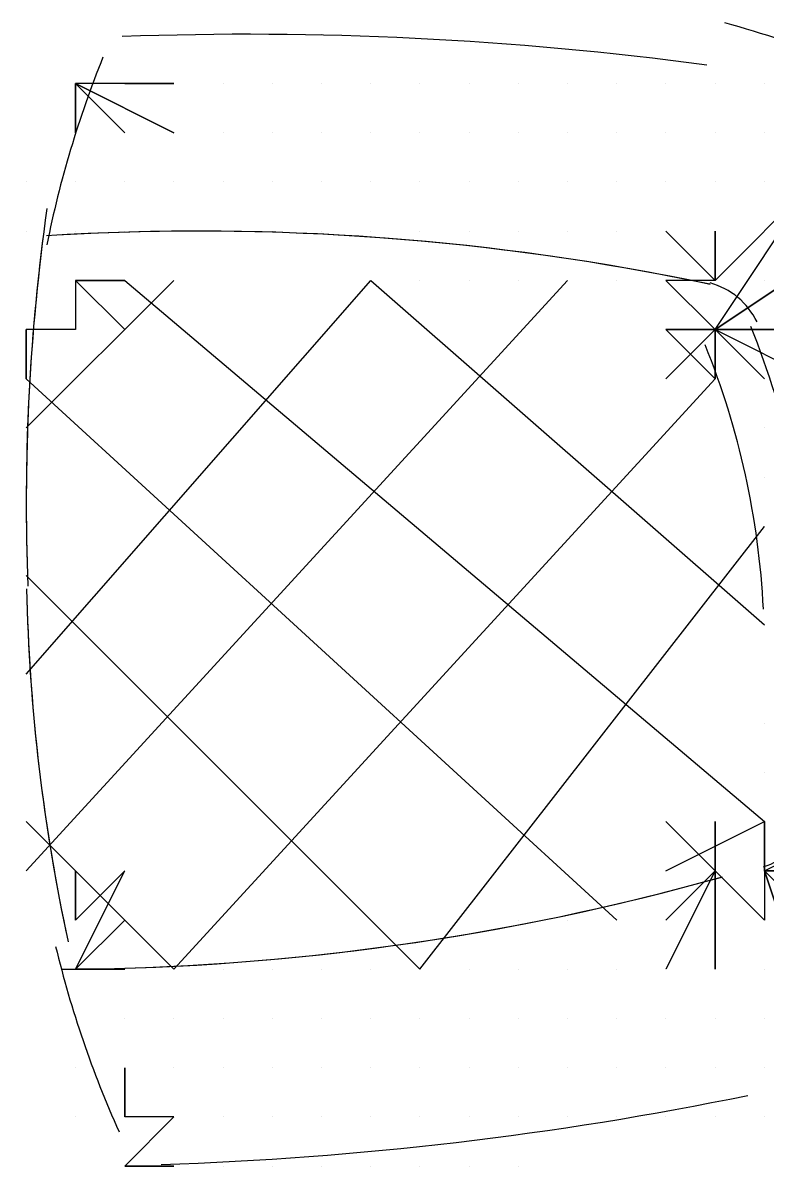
# Model space of a CAD drawing. Header units: millimetres. Extents: x 14 to 406, y 10 to 287.
# Drawn here: x 331.326 to 331.966, y 136.835 to 137.819 of the extents above; entities that cross this region are included whole.
import ezdxf

# ---------------------------------------------------------------- set-up
doc = ezdxf.new("R2010")
doc.units = ezdxf.units.MM
doc.header["$MEASUREMENT"] = 0
doc.layers.get('0').update_dxf_attribs({"linetype": 'CONTINUOUS'})

msp = doc.modelspace()

# ---------------------------------------------------------------- linework, layer by layer
at = {"color": 0, "linetype": 'Continuous', "lineweight": 25, "true_color": 0x000007}
for p, q in [((331.58288, 137.80911), (331.58288, 137.80911)), ((331.37121, 137.76677), (331.37121, 137.76677)), ((331.37121, 137.76677), (331.37121, 137.76677)), ((331.41355, 137.76677), (331.41355, 137.76677)), ((331.41355, 137.76677), (331.41355, 137.76677)), ((331.41355, 137.76677), (331.41355, 137.76677)), ((331.41355, 137.76677), (331.41355, 137.76677)), ((331.41355, 137.76677), (331.41355, 137.76677)), ((331.45588, 137.76677), (331.45588, 137.76677)), ((331.45588, 137.76677), (331.45588, 137.76677)), ((331.45588, 137.76677), (331.45588, 137.76677)), ((331.45588, 137.76677), (331.45588, 137.76677)), ((331.45588, 137.76677), (331.45588, 137.76677)), ((331.49821, 137.76677), (331.49821, 137.76677)), ((331.49821, 137.76677), (331.49821, 137.76677)), ((331.49821, 137.76677), (331.49821, 137.76677)), ((331.49821, 137.76677), (331.49821, 137.76677)), ((331.54055, 137.76677), (331.54055, 137.76677)), ((331.54055, 137.76677), (331.54055, 137.76677)), ((331.54055, 137.76677), (331.54055, 137.76677)), ((331.54055, 137.76677), (331.54055, 137.76677)), ((331.58288, 137.76677), (331.58288, 137.76677)), ((331.58288, 137.76677), (331.58288, 137.76677)), ((331.58288, 137.76677), (331.58288, 137.76677)), ((331.58288, 137.76677), (331.58288, 137.76677)), ((331.62521, 137.76677), (331.62521, 137.76677)), ((331.62521, 137.76677), (331.62521, 137.76677)), ((331.62521, 137.76677), (331.62521, 137.76677)), ((331.62521, 137.76677), (331.62521, 137.76677)), ((331.66755, 137.76677), (331.66755, 137.76677)), ((331.66755, 137.76677), (331.66755, 137.76677)), ((331.66755, 137.76677), (331.66755, 137.76677)), ((331.66755, 137.76677), (331.66755, 137.76677)), ((331.70988, 137.76677), (331.70988, 137.76677)), ((331.70988, 137.76677), (331.70988, 137.76677)), ((331.70988, 137.76677), (331.70988, 137.76677)), ((331.70988, 137.76677), (331.70988, 137.76677)), ((331.75221, 137.76677), (331.75221, 137.76677)), ((331.75221, 137.76677), (331.75221, 137.76677)), ((331.75221, 137.76677), (331.75221, 137.76677)), ((331.75221, 137.76677), (331.75221, 137.76677)), ((331.79455, 137.76677), (331.79455, 137.76677)), ((331.79455, 137.76677), (331.79455, 137.76677)), ((331.79455, 137.76677), (331.79455, 137.76677)), ((331.79455, 137.76677), (331.79455, 137.76677)), ((331.83688, 137.76677), (331.83688, 137.76677)), ((331.83688, 137.76677), (331.83688, 137.76677)), ((331.83688, 137.76677), (331.83688, 137.76677)), ((331.83688, 137.76677), (331.83688, 137.76677)), ((331.87921, 137.76677), (331.87921, 137.76677)), ((331.87921, 137.76677), (331.87921, 137.76677)), ((331.87921, 137.76677), (331.87921, 137.76677)), ((331.87921, 137.76677), (331.87921, 137.76677)), ((331.92155, 137.76677), (331.92155, 137.76677)), ((331.92155, 137.76677), (331.92155, 137.76677)), ((331.92155, 137.76677), (331.92155, 137.76677)), ((331.92155, 137.76677), (331.92155, 137.76677)), ((331.96388, 137.76677), (331.96388, 137.76677)), ((331.37121, 137.72444), (331.37121, 137.72444)), ((331.37121, 137.72444), (331.37121, 137.72444)), ((331.37121, 137.72444), (331.37121, 137.72444)), ((331.37121, 137.72444), (331.37121, 137.72444)), ((331.41355, 137.72444), (331.41355, 137.72444)), ((331.41355, 137.72444), (331.41355, 137.72444)), ((331.41355, 137.72444), (331.41355, 137.72444)), ((331.41355, 137.72444), (331.41355, 137.72444)), ((331.45588, 137.72444), (331.45588, 137.72444)), ((331.45588, 137.72444), (331.45588, 137.72444)), ((331.45588, 137.72444), (331.45588, 137.72444)), ((331.49821, 137.72444), (331.49821, 137.72444)), ((331.49821, 137.72444), (331.49821, 137.72444)), ((331.49821, 137.72444), (331.49821, 137.72444)), ((331.49821, 137.72444), (331.49821, 137.72444)), ((331.54055, 137.72444), (331.54055, 137.72444)), ((331.54055, 137.72444), (331.54055, 137.72444)), ((331.54055, 137.72444), (331.54055, 137.72444)), ((331.54055, 137.72444), (331.54055, 137.72444)), ((331.58288, 137.72444), (331.58288, 137.72444)), ((331.58288, 137.72444), (331.58288, 137.72444)), ((331.58288, 137.72444), (331.58288, 137.72444)), ((331.58288, 137.72444), (331.58288, 137.72444)), ((331.62521, 137.72444), (331.62521, 137.72444)), ((331.62521, 137.72444), (331.62521, 137.72444)), ((331.62521, 137.72444), (331.62521, 137.72444)), ((331.62521, 137.72444), (331.62521, 137.72444)), ((331.66755, 137.72444), (331.66755, 137.72444)), ((331.66755, 137.72444), (331.66755, 137.72444)), ((331.66755, 137.72444), (331.66755, 137.72444)), ((331.66755, 137.72444), (331.66755, 137.72444)), ((331.70988, 137.72444), (331.70988, 137.72444)), ((331.70988, 137.72444), (331.70988, 137.72444)), ((331.70988, 137.72444), (331.70988, 137.72444)), ((331.70988, 137.72444), (331.70988, 137.72444)), ((331.75221, 137.72444), (331.75221, 137.72444)), ((331.75221, 137.72444), (331.75221, 137.72444)), ((331.75221, 137.72444), (331.75221, 137.72444)), ((331.75221, 137.72444), (331.75221, 137.72444)), ((331.79455, 137.72444), (331.79455, 137.72444)), ((331.79455, 137.72444), (331.79455, 137.72444)), ((331.79455, 137.72444), (331.79455, 137.72444)), ((331.83688, 137.72444), (331.83688, 137.72444)), ((331.83688, 137.72444), (331.83688, 137.72444)), ((331.83688, 137.72444), (331.83688, 137.72444)), ((331.83688, 137.72444), (331.83688, 137.72444)), ((331.87921, 137.72444), (331.87921, 137.72444)), ((331.87921, 137.72444), (331.87921, 137.72444)), ((331.87921, 137.72444), (331.87921, 137.72444)), ((331.87921, 137.72444), (331.87921, 137.72444)), ((331.92155, 137.72444), (331.92155, 137.72444)), ((331.92155, 137.72444), (331.92155, 137.72444)), ((331.92155, 137.72444), (331.92155, 137.72444)), ((331.92155, 137.72444), (331.92155, 137.72444)), ((331.96388, 137.72444), (331.96388, 137.72444)), ((331.96388, 137.72444), (331.96388, 137.72444)), ((331.96388, 137.72444), (331.96388, 137.72444)), ((331.32888, 137.68211), (331.32888, 137.68211)), ((331.37121, 137.68211), (331.37121, 137.68211)), ((331.37121, 137.68211), (331.37121, 137.68211)), ((331.37121, 137.68211), (331.37121, 137.68211)), ((331.37121, 137.68211), (331.37121, 137.68211)), ((331.41355, 137.68211), (331.41355, 137.68211)), ((331.41355, 137.68211), (331.41355, 137.68211)), ((331.41355, 137.68211), (331.41355, 137.68211)), ((331.41355, 137.68211), (331.41355, 137.68211)), ((331.45588, 137.68211), (331.45588, 137.68211)), ((331.45588, 137.68211), (331.45588, 137.68211)), ((331.45588, 137.68211), (331.45588, 137.68211)), ((331.49821, 137.68211), (331.49821, 137.68211)), ((331.49821, 137.68211), (331.49821, 137.68211)), ((331.49821, 137.68211), (331.49821, 137.68211)), ((331.49821, 137.68211), (331.49821, 137.68211)), ((331.54055, 137.68211), (331.54055, 137.68211)), ((331.54055, 137.68211), (331.54055, 137.68211)), ((331.54055, 137.68211), (331.54055, 137.68211)), ((331.54055, 137.68211), (331.54055, 137.68211)), ((331.58288, 137.68211), (331.58288, 137.68211)), ((331.58288, 137.68211), (331.58288, 137.68211)), ((331.58288, 137.68211), (331.58288, 137.68211)), ((331.58288, 137.68211), (331.58288, 137.68211)), ((331.62521, 137.68211), (331.62521, 137.68211)), ((331.62521, 137.68211), (331.62521, 137.68211)), ((331.62521, 137.68211), (331.62521, 137.68211)), ((331.62521, 137.68211), (331.62521, 137.68211)), ((331.66755, 137.68211), (331.66755, 137.68211)), ((331.66755, 137.68211), (331.66755, 137.68211)), ((331.66755, 137.68211), (331.66755, 137.68211)), ((331.66755, 137.68211), (331.66755, 137.68211)), ((331.70988, 137.68211), (331.70988, 137.68211)), ((331.70988, 137.68211), (331.70988, 137.68211)), ((331.70988, 137.68211), (331.70988, 137.68211)), ((331.70988, 137.68211), (331.70988, 137.68211)), ((331.75221, 137.68211), (331.75221, 137.68211)), ((331.75221, 137.68211), (331.75221, 137.68211)), ((331.75221, 137.68211), (331.75221, 137.68211)), ((331.75221, 137.68211), (331.75221, 137.68211)), ((331.79455, 137.68211), (331.79455, 137.68211)), ((331.79455, 137.68211), (331.79455, 137.68211)), ((331.79455, 137.68211), (331.79455, 137.68211)), ((331.79455, 137.68211), (331.79455, 137.68211)), ((331.83688, 137.68211), (331.83688, 137.68211)), ((331.83688, 137.68211), (331.83688, 137.68211)), ((331.83688, 137.68211), (331.83688, 137.68211)), ((331.83688, 137.68211), (331.83688, 137.68211)), ((331.87921, 137.68211), (331.87921, 137.68211)), ((331.87921, 137.68211), (331.87921, 137.68211)), ((331.87921, 137.68211), (331.87921, 137.68211)), ((331.87921, 137.68211), (331.87921, 137.68211)), ((331.92155, 137.68211), (331.92155, 137.68211)), ((331.92155, 137.68211), (331.92155, 137.68211)), ((331.92155, 137.68211), (331.92155, 137.68211)), ((331.92155, 137.68211), (331.92155, 137.68211)), ((331.96388, 137.68211), (331.96388, 137.68211)), ((331.96388, 137.68211), (331.96388, 137.68211)), ((331.96388, 137.68211), (331.96388, 137.68211)), ((331.96388, 137.68211), (331.96388, 137.68211)), ((331.32888, 137.63977), (331.32888, 137.63977)), ((331.32888, 137.63977), (331.32888, 137.63977)), ((331.37121, 137.63977), (331.37121, 137.63977)), ((331.37121, 137.63977), (331.37121, 137.63977)), ((331.37121, 137.63977), (331.37121, 137.63977)), ((331.37121, 137.63977), (331.37121, 137.63977)), ((331.41355, 137.63977), (331.41355, 137.63977)), ((331.41355, 137.63977), (331.41355, 137.63977)), ((331.41355, 137.63977), (331.41355, 137.63977)), ((331.45588, 137.63977), (331.45588, 137.63977)), ((331.45588, 137.63977), (331.45588, 137.63977)), ((331.45588, 137.63977), (331.45588, 137.63977)), ((331.45588, 137.63977), (331.45588, 137.63977)), ((331.49821, 137.63977), (331.49821, 137.63977)), ((331.49821, 137.63977), (331.49821, 137.63977)), ((331.49821, 137.63977), (331.49821, 137.63977)), ((331.49821, 137.63977), (331.49821, 137.63977)), ((331.54055, 137.63977), (331.54055, 137.63977)), ((331.54055, 137.63977), (331.54055, 137.63977)), ((331.54055, 137.63977), (331.54055, 137.63977)), ((331.54055, 137.63977), (331.54055, 137.63977)), ((331.58288, 137.63977), (331.58288, 137.63977)), ((331.58288, 137.63977), (331.58288, 137.63977)), ((331.58288, 137.63977), (331.58288, 137.63977)), ((331.62521, 137.63977), (331.62521, 137.63977)), ((331.62521, 137.63977), (331.62521, 137.63977)), ((331.62521, 137.63977), (331.62521, 137.63977)), ((331.62521, 137.63977), (331.62521, 137.63977)), ((331.66755, 137.63977), (331.66755, 137.63977)), ((331.66755, 137.63977), (331.66755, 137.63977)), ((331.66755, 137.63977), (331.66755, 137.63977)), ((331.66755, 137.63977), (331.66755, 137.63977)), ((331.70988, 137.63977), (331.70988, 137.63977)), ((331.70988, 137.63977), (331.70988, 137.63977)), ((331.70988, 137.63977), (331.70988, 137.63977)), ((331.70988, 137.63977), (331.70988, 137.63977)), ((331.75221, 137.63977), (331.75221, 137.63977)), ((331.75221, 137.63977), (331.75221, 137.63977)), ((331.75221, 137.63977), (331.75221, 137.63977)), ((331.79455, 137.63977), (331.79455, 137.63977)), ((331.79455, 137.63977), (331.79455, 137.63977)), ((331.79455, 137.63977), (331.79455, 137.63977)), ((331.79455, 137.63977), (331.79455, 137.63977)), ((331.83688, 137.63977), (331.83688, 137.63977)), ((331.83688, 137.63977), (331.83688, 137.63977)), ((331.83688, 137.63977), (331.83688, 137.63977)), ((331.83688, 137.63977), (331.83688, 137.63977)), ((331.87921, 137.63977), (331.87921, 137.63977)), ((331.87921, 137.63977), (331.87921, 137.63977)), ((331.87921, 137.63977), (331.87921, 137.63977)), ((331.87921, 137.63977), (331.87921, 137.63977)), ((331.92155, 137.63977), (331.92155, 137.63977)), ((331.92155, 137.63977), (331.92155, 137.63977)), ((331.92155, 137.63977), (331.92155, 137.63977)), ((331.96388, 137.63977), (331.96388, 137.63977)), ((331.96388, 137.63977), (331.96388, 137.63977)), ((331.96388, 137.63977), (331.96388, 137.63977)), ((331.96388, 137.63977), (331.96388, 137.63977)), ((331.32888, 137.47044), (331.45588, 137.59744)), ((331.32888, 137.25877), (331.62521, 137.59744)), ((331.32888, 137.08944), (331.79455, 137.59744)), ((331.41355, 137.59744), (331.96388, 137.13177)), ((331.62521, 137.59744), (331.62521, 137.59744)), ((331.62521, 137.59744), (331.96388, 137.30111)), ((331.66755, 137.59744), (331.66755, 137.59744)), ((331.66755, 137.59744), (331.66755, 137.59744)), ((331.70988, 137.59744), (331.70988, 137.59744)), ((331.70988, 137.59744), (331.70988, 137.59744)), ((331.70988, 137.59744), (331.70988, 137.59744)), ((331.70988, 137.59744), (331.70988, 137.59744)), ((331.75221, 137.59744), (331.75221, 137.59744)), ((331.75221, 137.59744), (331.75221, 137.59744)), ((331.75221, 137.59744), (331.75221, 137.59744)), ((331.79455, 137.59744), (331.79455, 137.59744)), ((331.79455, 137.59744), (331.79455, 137.59744)), ((331.79455, 137.59744), (331.79455, 137.59744)), ((331.79455, 137.59744), (331.79455, 137.59744)), ((331.83688, 137.59744), (331.83688, 137.59744)), ((331.83688, 137.59744), (331.83688, 137.59744)), ((331.83688, 137.59744), (331.83688, 137.59744)), ((331.83688, 137.59744), (331.83688, 137.59744)), ((331.87921, 137.59744), (331.87921, 137.59744)), ((331.87921, 137.59744), (331.87921, 137.59744)), ((331.87921, 137.59744), (331.87921, 137.59744)), ((331.87921, 137.59744), (331.87921, 137.59744)), ((331.92155, 137.59744), (331.92155, 137.59744)), ((331.92155, 137.59744), (331.92155, 137.59744)), ((331.92155, 137.59744), (331.92155, 137.59744)), ((331.96388, 137.59744), (331.96388, 137.59744)), ((331.96388, 137.59744), (331.96388, 137.59744)), ((331.96388, 137.59744), (331.96388, 137.59744)), ((331.96388, 137.59744), (331.96388, 137.59744)), ((331.87921, 137.55511), (331.92155, 137.51277)), ((331.92155, 137.55511), (331.92155, 137.55511)), ((331.92155, 137.55511), (331.92155, 137.55511)), ((331.96388, 137.55511), (331.96388, 137.55511)), ((331.96388, 137.55511), (331.96388, 137.55511)), ((331.96388, 137.55511), (331.96388, 137.55511)), ((331.96388, 137.55511), (331.96388, 137.55511)), ((331.32888, 137.51277), (331.83688, 137.04711)), ((331.45588, 137.00477), (331.92155, 137.51277)), ((331.87921, 137.51277), (331.87921, 137.51277)), ((331.96388, 137.51277), (331.96388, 137.51277)), ((331.96388, 137.51277), (331.96388, 137.51277)), ((331.96388, 137.51277), (331.96388, 137.51277)), ((331.96388, 137.51277), (331.96388, 137.51277)), ((331.96388, 137.47044), (331.96388, 137.47044)), ((331.96388, 137.47044), (331.96388, 137.47044)), ((331.96388, 137.47044), (331.96388, 137.47044)), ((331.96388, 137.42811), (331.96388, 137.42811)), ((331.96388, 137.42811), (331.96388, 137.42811)), ((331.66755, 137.00477), (331.96388, 137.38577)), ((331.96388, 137.38577), (331.96388, 137.38577)), ((331.32888, 137.34344), (331.66755, 137.00477)), ((331.96388, 137.21644), (331.96388, 137.21644)), ((331.96388, 137.17411), (331.96388, 137.17411)), ((331.96388, 137.17411), (331.96388, 137.17411)), ((331.32888, 137.13177), (331.45588, 137.00477)), ((331.87921, 137.08944), (331.96388, 137.13177)), ((331.92155, 137.13177), (331.92155, 137.13177)), ((331.96388, 137.13177), (331.96388, 137.13177)), ((331.96388, 137.13177), (331.96388, 137.13177)), ((331.96388, 137.13177), (331.96388, 137.13177)), ((331.92155, 137.08944), (331.92155, 137.08944)), ((331.92155, 137.08944), (331.92155, 137.08944)), ((331.92155, 137.08944), (331.92155, 137.08944)), ((331.96388, 137.08944), (331.96388, 137.08944)), ((331.96388, 137.08944), (331.96388, 137.08944)), ((331.96388, 137.08944), (331.96388, 137.08944)), ((331.96388, 137.08944), (331.96388, 137.08944)), ((331.75221, 137.04711), (331.75221, 137.04711)), ((331.75221, 137.04711), (331.75221, 137.04711)), ((331.79455, 137.04711), (331.79455, 137.04711)), ((331.79455, 137.04711), (331.79455, 137.04711)), ((331.79455, 137.04711), (331.79455, 137.04711)), ((331.79455, 137.04711), (331.79455, 137.04711)), ((331.83688, 137.04711), (331.83688, 137.04711)), ((331.83688, 137.04711), (331.83688, 137.04711)), ((331.83688, 137.04711), (331.83688, 137.04711)), ((331.87921, 137.04711), (331.87921, 137.04711)), ((331.87921, 137.04711), (331.87921, 137.04711)), ((331.87921, 137.04711), (331.87921, 137.04711)), ((331.87921, 137.04711), (331.87921, 137.04711)), ((331.92155, 137.04711), (331.92155, 137.04711)), ((331.92155, 137.04711), (331.92155, 137.04711)), ((331.92155, 137.04711), (331.92155, 137.04711)), ((331.92155, 137.04711), (331.92155, 137.04711)), ((331.96388, 137.04711), (331.96388, 137.04711)), ((331.96388, 137.04711), (331.96388, 137.04711)), ((331.96388, 137.04711), (331.96388, 137.04711)), ((331.96388, 137.04711), (331.96388, 137.04711)), ((331.37121, 137.00477), (331.37121, 137.00477)), ((331.37121, 137.00477), (331.37121, 137.00477)), ((331.37121, 137.00477), (331.37121, 137.00477)), ((331.41355, 137.00477), (331.41355, 137.00477)), ((331.41355, 137.00477), (331.41355, 137.00477)), ((331.45588, 137.00477), (331.45588, 137.00477)), ((331.45588, 137.00477), (331.45588, 137.00477)), ((331.49821, 137.00477), (331.49821, 137.00477)), ((331.49821, 137.00477), (331.49821, 137.00477)), ((331.49821, 137.00477), (331.49821, 137.00477)), ((331.49821, 137.00477), (331.49821, 137.00477)), ((331.54055, 137.00477), (331.54055, 137.00477)), ((331.54055, 137.00477), (331.54055, 137.00477)), ((331.54055, 137.00477), (331.54055, 137.00477)), ((331.54055, 137.00477), (331.54055, 137.00477)), ((331.58288, 137.00477), (331.58288, 137.00477)), ((331.58288, 137.00477), (331.58288, 137.00477)), ((331.58288, 137.00477), (331.58288, 137.00477)), ((331.58288, 137.00477), (331.58288, 137.00477)), ((331.62521, 137.00477), (331.62521, 137.00477)), ((331.62521, 137.00477), (331.62521, 137.00477)), ((331.62521, 137.00477), (331.62521, 137.00477)), ((331.62521, 137.00477), (331.62521, 137.00477)), ((331.66755, 137.00477), (331.66755, 137.00477)), ((331.66755, 137.00477), (331.66755, 137.00477)), ((331.66755, 137.00477), (331.66755, 137.00477)), ((331.66755, 137.00477), (331.66755, 137.00477)), ((331.70988, 137.00477), (331.70988, 137.00477)), ((331.70988, 137.00477), (331.70988, 137.00477)), ((331.70988, 137.00477), (331.70988, 137.00477)), ((331.70988, 137.00477), (331.70988, 137.00477)), ((331.75221, 137.00477), (331.75221, 137.00477)), ((331.75221, 137.00477), (331.75221, 137.00477)), ((331.75221, 137.00477), (331.75221, 137.00477)), ((331.75221, 137.00477), (331.75221, 137.00477)), ((331.79455, 137.00477), (331.79455, 137.00477)), ((331.79455, 137.00477), (331.79455, 137.00477)), ((331.79455, 137.00477), (331.79455, 137.00477)), ((331.79455, 137.00477), (331.79455, 137.00477)), ((331.83688, 137.00477), (331.83688, 137.00477)), ((331.83688, 137.00477), (331.83688, 137.00477)), ((331.83688, 137.00477), (331.83688, 137.00477)), ((331.83688, 137.00477), (331.83688, 137.00477)), ((331.87921, 137.00477), (331.87921, 137.00477)), ((331.87921, 137.00477), (331.87921, 137.00477)), ((331.87921, 137.00477), (331.87921, 137.00477)), ((331.87921, 137.00477), (331.87921, 137.00477)), ((331.92155, 137.00477), (331.92155, 137.00477)), ((331.92155, 137.00477), (331.92155, 137.00477)), ((331.92155, 137.00477), (331.92155, 137.00477)), ((331.92155, 137.00477), (331.92155, 137.00477)), ((331.96388, 137.00477), (331.96388, 137.00477)), ((331.96388, 137.00477), (331.96388, 137.00477)), ((331.96388, 137.00477), (331.96388, 137.00477)), ((331.96388, 137.00477), (331.96388, 137.00477)), ((331.37121, 136.96244), (331.37121, 136.96244)), ((331.37121, 136.96244), (331.37121, 136.96244)), ((331.37121, 136.96244), (331.37121, 136.96244)), ((331.37121, 136.96244), (331.37121, 136.96244)), ((331.41355, 136.96244), (331.41355, 136.96244)), ((331.41355, 136.96244), (331.41355, 136.96244)), ((331.41355, 136.96244), (331.41355, 136.96244)), ((331.41355, 136.96244), (331.41355, 136.96244)), ((331.45588, 136.96244), (331.45588, 136.96244)), ((331.45588, 136.96244), (331.45588, 136.96244)), ((331.45588, 136.96244), (331.45588, 136.96244)), ((331.49821, 136.96244), (331.49821, 136.96244)), ((331.49821, 136.96244), (331.49821, 136.96244)), ((331.49821, 136.96244), (331.49821, 136.96244)), ((331.49821, 136.96244), (331.49821, 136.96244)), ((331.54055, 136.96244), (331.54055, 136.96244)), ((331.54055, 136.96244), (331.54055, 136.96244)), ((331.54055, 136.96244), (331.54055, 136.96244)), ((331.54055, 136.96244), (331.54055, 136.96244)), ((331.58288, 136.96244), (331.58288, 136.96244)), ((331.58288, 136.96244), (331.58288, 136.96244)), ((331.58288, 136.96244), (331.58288, 136.96244)), ((331.58288, 136.96244), (331.58288, 136.96244)), ((331.62521, 136.96244), (331.62521, 136.96244)), ((331.62521, 136.96244), (331.62521, 136.96244)), ((331.62521, 136.96244), (331.62521, 136.96244)), ((331.66755, 136.96244), (331.66755, 136.96244)), ((331.66755, 136.96244), (331.66755, 136.96244)), ((331.66755, 136.96244), (331.66755, 136.96244)), ((331.66755, 136.96244), (331.66755, 136.96244)), ((331.70988, 136.96244), (331.70988, 136.96244)), ((331.70988, 136.96244), (331.70988, 136.96244)), ((331.70988, 136.96244), (331.70988, 136.96244)), ((331.70988, 136.96244), (331.70988, 136.96244)), ((331.75221, 136.96244), (331.75221, 136.96244)), ((331.75221, 136.96244), (331.75221, 136.96244)), ((331.75221, 136.96244), (331.75221, 136.96244)), ((331.75221, 136.96244), (331.75221, 136.96244)), ((331.79455, 136.96244), (331.79455, 136.96244)), ((331.79455, 136.96244), (331.79455, 136.96244)), ((331.79455, 136.96244), (331.79455, 136.96244)), ((331.83688, 136.96244), (331.83688, 136.96244)), ((331.83688, 136.96244), (331.83688, 136.96244)), ((331.83688, 136.96244), (331.83688, 136.96244)), ((331.83688, 136.96244), (331.83688, 136.96244)), ((331.87921, 136.96244), (331.87921, 136.96244)), ((331.87921, 136.96244), (331.87921, 136.96244)), ((331.87921, 136.96244), (331.87921, 136.96244)), ((331.87921, 136.96244), (331.87921, 136.96244)), ((331.92155, 136.96244), (331.92155, 136.96244)), ((331.92155, 136.96244), (331.92155, 136.96244)), ((331.92155, 136.96244), (331.92155, 136.96244)), ((331.92155, 136.96244), (331.92155, 136.96244)), ((331.96388, 136.96244), (331.96388, 136.96244)), ((331.96388, 136.96244), (331.96388, 136.96244)), ((331.96388, 136.96244), (331.96388, 136.96244)), ((331.37121, 136.92011), (331.37121, 136.92011)), ((331.37121, 136.92011), (331.37121, 136.92011)), ((331.37121, 136.92011), (331.37121, 136.92011)), ((331.41355, 136.92011), (331.41355, 136.92011)), ((331.41355, 136.92011), (331.41355, 136.92011)), ((331.41355, 136.92011), (331.41355, 136.92011)), ((331.41355, 136.92011), (331.41355, 136.92011)), ((331.45588, 136.92011), (331.45588, 136.92011)), ((331.45588, 136.92011), (331.45588, 136.92011)), ((331.45588, 136.92011), (331.45588, 136.92011)), ((331.49821, 136.92011), (331.49821, 136.92011)), ((331.49821, 136.92011), (331.49821, 136.92011)), ((331.49821, 136.92011), (331.49821, 136.92011)), ((331.49821, 136.92011), (331.49821, 136.92011)), ((331.54055, 136.92011), (331.54055, 136.92011)), ((331.54055, 136.92011), (331.54055, 136.92011)), ((331.54055, 136.92011), (331.54055, 136.92011)), ((331.54055, 136.92011), (331.54055, 136.92011)), ((331.58288, 136.92011), (331.58288, 136.92011)), ((331.58288, 136.92011), (331.58288, 136.92011)), ((331.58288, 136.92011), (331.58288, 136.92011)), ((331.58288, 136.92011), (331.58288, 136.92011)), ((331.62521, 136.92011), (331.62521, 136.92011)), ((331.62521, 136.92011), (331.62521, 136.92011)), ((331.62521, 136.92011), (331.62521, 136.92011)), ((331.66755, 136.92011), (331.66755, 136.92011)), ((331.66755, 136.92011), (331.66755, 136.92011)), ((331.66755, 136.92011), (331.66755, 136.92011)), ((331.66755, 136.92011), (331.66755, 136.92011)), ((331.70988, 136.92011), (331.70988, 136.92011)), ((331.70988, 136.92011), (331.70988, 136.92011)), ((331.70988, 136.92011), (331.70988, 136.92011)), ((331.70988, 136.92011), (331.70988, 136.92011)), ((331.75221, 136.92011), (331.75221, 136.92011)), ((331.75221, 136.92011), (331.75221, 136.92011)), ((331.75221, 136.92011), (331.75221, 136.92011)), ((331.75221, 136.92011), (331.75221, 136.92011)), ((331.79455, 136.92011), (331.79455, 136.92011)), ((331.79455, 136.92011), (331.79455, 136.92011)), ((331.79455, 136.92011), (331.79455, 136.92011)), ((331.83688, 136.92011), (331.83688, 136.92011)), ((331.83688, 136.92011), (331.83688, 136.92011)), ((331.83688, 136.92011), (331.83688, 136.92011)), ((331.83688, 136.92011), (331.83688, 136.92011)), ((331.87921, 136.92011), (331.87921, 136.92011)), ((331.87921, 136.92011), (331.87921, 136.92011)), ((331.87921, 136.92011), (331.87921, 136.92011)), ((331.87921, 136.92011), (331.87921, 136.92011)), ((331.92155, 136.92011), (331.92155, 136.92011)), ((331.92155, 136.92011), (331.92155, 136.92011)), ((331.92155, 136.92011), (331.92155, 136.92011)), ((331.92155, 136.92011), (331.92155, 136.92011)), ((331.96388, 136.92011), (331.96388, 136.92011)), ((331.96388, 136.92011), (331.96388, 136.92011)), ((331.96388, 136.92011), (331.96388, 136.92011)), ((331.37121, 136.87777), (331.37121, 136.87777)), ((331.41355, 136.87777), (331.41355, 136.87777)), ((331.41355, 136.87777), (331.41355, 136.87777)), ((331.41355, 136.87777), (331.41355, 136.87777)), ((331.41355, 136.87777), (331.41355, 136.87777)), ((331.41355, 136.87777), (331.41355, 136.87777)), ((331.45588, 136.87777), (331.45588, 136.87777)), ((331.45588, 136.87777), (331.45588, 136.87777)), ((331.45588, 136.87777), (331.45588, 136.87777)), ((331.45588, 136.87777), (331.45588, 136.87777)), ((331.49821, 136.87777), (331.49821, 136.87777)), ((331.49821, 136.87777), (331.49821, 136.87777)), ((331.49821, 136.87777), (331.49821, 136.87777)), ((331.49821, 136.87777), (331.49821, 136.87777)), ((331.54055, 136.87777), (331.54055, 136.87777)), ((331.54055, 136.87777), (331.54055, 136.87777)), ((331.54055, 136.87777), (331.54055, 136.87777)), ((331.54055, 136.87777), (331.54055, 136.87777)), ((331.58288, 136.87777), (331.58288, 136.87777)), ((331.58288, 136.87777), (331.58288, 136.87777)), ((331.58288, 136.87777), (331.58288, 136.87777)), ((331.62521, 136.87777), (331.62521, 136.87777)), ((331.62521, 136.87777), (331.62521, 136.87777)), ((331.62521, 136.87777), (331.62521, 136.87777)), ((331.62521, 136.87777), (331.62521, 136.87777)), ((331.66755, 136.87777), (331.66755, 136.87777)), ((331.66755, 136.87777), (331.66755, 136.87777)), ((331.66755, 136.87777), (331.66755, 136.87777)), ((331.66755, 136.87777), (331.66755, 136.87777)), ((331.70988, 136.87777), (331.70988, 136.87777)), ((331.70988, 136.87777), (331.70988, 136.87777)), ((331.70988, 136.87777), (331.70988, 136.87777)), ((331.70988, 136.87777), (331.70988, 136.87777)), ((331.75221, 136.87777), (331.75221, 136.87777)), ((331.75221, 136.87777), (331.75221, 136.87777)), ((331.75221, 136.87777), (331.75221, 136.87777)), ((331.75221, 136.87777), (331.75221, 136.87777)), ((331.79455, 136.87777), (331.79455, 136.87777)), ((331.79455, 136.87777), (331.79455, 136.87777)), ((331.79455, 136.87777), (331.79455, 136.87777)), ((331.79455, 136.87777), (331.79455, 136.87777)), ((331.83688, 136.87777), (331.83688, 136.87777)), ((331.83688, 136.87777), (331.83688, 136.87777)), ((331.83688, 136.87777), (331.83688, 136.87777)), ((331.83688, 136.87777), (331.83688, 136.87777)), ((331.83688, 136.87777), (331.83688, 136.87777)), ((331.87921, 136.87777), (331.87921, 136.87777)), ((331.87921, 136.87777), (331.87921, 136.87777)), ((331.87921, 136.87777), (331.87921, 136.87777)), ((331.87921, 136.87777), (331.87921, 136.87777)), ((331.92155, 136.87777), (331.92155, 136.87777)), ((331.92155, 136.87777), (331.92155, 136.87777)), ((331.92155, 136.87777), (331.92155, 136.87777)), ((331.96388, 136.87777), (331.96388, 136.87777)), ((331.96388, 136.87777), (331.96388, 136.87777)), ((331.96388, 136.87777), (331.96388, 136.87777)), ((331.41355, 136.83544), (331.41355, 136.83544)), ((331.41355, 136.83544), (331.41355, 136.83544)), ((331.41355, 136.83544), (331.41355, 136.83544)), ((331.45588, 136.83544), (331.45588, 136.83544)), ((331.45588, 136.83544), (331.45588, 136.83544)), ((331.45588, 136.83544), (331.45588, 136.83544)), ((331.45588, 136.83544), (331.45588, 136.83544)), ((331.49821, 136.83544), (331.49821, 136.83544)), ((331.49821, 136.83544), (331.49821, 136.83544)), ((331.49821, 136.83544), (331.49821, 136.83544)), ((331.49821, 136.83544), (331.49821, 136.83544)), ((331.54055, 136.83544), (331.54055, 136.83544)), ((331.54055, 136.83544), (331.54055, 136.83544)), ((331.54055, 136.83544), (331.54055, 136.83544)), ((331.54055, 136.83544), (331.54055, 136.83544)), ((331.58288, 136.83544), (331.58288, 136.83544)), ((331.58288, 136.83544), (331.58288, 136.83544)), ((331.58288, 136.83544), (331.58288, 136.83544)), ((331.62521, 136.83544), (331.62521, 136.83544)), ((331.62521, 136.83544), (331.62521, 136.83544)), ((331.62521, 136.83544), (331.62521, 136.83544)), ((331.62521, 136.83544), (331.62521, 136.83544)), ((331.66755, 136.83544), (331.66755, 136.83544)), ((331.66755, 136.83544), (331.66755, 136.83544)), ((331.66755, 136.83544), (331.66755, 136.83544)), ((331.66755, 136.83544), (331.66755, 136.83544)), ((331.70988, 136.83544), (331.70988, 136.83544)), ((331.70988, 136.83544), (331.70988, 136.83544)), ((331.70988, 136.83544), (331.70988, 136.83544)), ((331.70988, 136.83544), (331.70988, 136.83544)), ((331.75221, 136.83544), (331.75221, 136.83544))]:
    msp.add_line(p, q, dxfattribs=at)
for points in [[(331.41355, 137.76677), (331.45588, 137.76677), (331.41355, 137.76677), (331.37121, 137.76677), (331.45588, 137.72444), (331.37121, 137.76677), (331.41355, 137.72444), (331.37121, 137.76677), (331.37121, 137.72444), (331.37121, 137.76677), (331.37121, 137.72444), (331.37121, 137.76677)], [(331.92155, 137.55511), (332.00621, 137.68211), (331.92155, 137.59744), (331.92155, 137.63977), (331.92155, 137.59744), (331.87921, 137.63977)], [(331.92155, 137.59744), (331.92155, 137.63977), (331.92155, 137.59744), (331.87921, 137.59744), (331.92155, 137.55511), (332.04855, 137.63977), (331.92155, 137.55511), (331.96388, 137.55511), (331.92155, 137.55511), (332.00621, 137.55511), (331.92155, 137.55511), (332.00621, 137.51277)], [(331.37121, 137.59744), (331.41355, 137.59744), (331.37121, 137.59744), (331.41355, 137.59744), (331.37121, 137.59744), (331.41355, 137.55511), (331.37121, 137.59744), (331.37121, 137.55511), (331.32888, 137.55511), (331.32888, 137.51277), (331.32888, 137.55511)], [(331.96388, 137.08944), (331.96388, 137.13177), (331.96388, 137.08944), (332.00621, 137.08944), (331.96388, 137.08944), (332.04855, 137.00477), (331.96388, 137.08944), (332.00621, 137.08944), (331.96388, 137.08944), (332.04855, 137.13177)], [(331.37121, 137.00477), (331.41355, 137.00477), (331.37121, 137.00477), (331.41355, 137.04711), (331.37121, 137.00477), (331.41355, 137.08944), (331.37121, 137.04711), (331.37121, 137.08944), (331.37121, 137.04711)], [(331.96388, 137.08944), (332.00621, 136.96244), (331.96388, 137.08944), (331.96388, 137.04711), (331.92155, 137.08944), (331.92155, 137.00477), (331.92155, 137.08944), (331.87921, 137.00477)], [(331.41355, 136.83544), (331.45588, 136.83544), (331.41355, 136.83544), (331.45588, 136.87777), (331.41355, 136.83544), (331.45588, 136.87777), (331.41355, 136.87777), (331.41355, 136.92011), (331.41355, 136.87777)]]:
    msp.add_lwpolyline(points, dxfattribs=at)
for points in [[(331.92155, 137.55511), (331.87921, 137.55511), (331.92155, 137.55511), (331.87921, 137.55511), (331.92155, 137.55511), (331.87921, 137.51277), (331.92155, 137.55511), (331.92155, 137.51277), (331.92155, 137.55511), (331.92155, 137.51277)], [(331.92155, 137.55511), (331.96388, 137.51277), (331.92155, 137.55511), (332.00621, 137.55511)], [(331.92155, 137.08944), (331.87921, 137.13177), (331.92155, 137.08944), (331.92155, 137.13177), (331.92155, 137.08944), (331.92155, 137.13177)], [(331.92155, 137.08944), (331.87921, 137.04711), (331.92155, 137.08944), (331.92155, 137.00477)]]:
    msp.add_lwpolyline(points, close=True, dxfattribs=at)
for points in [[(332.1203, 137.74261), (332.05988, 137.77516), (331.99596, 137.80076), (331.9298, 137.81894)], [(331.9145, 137.78245), (331.74781, 137.80505), (331.57947, 137.8133), (331.41138, 137.80712)], [(331.39486, 137.7895), (331.37384, 137.73732), (331.35768, 137.6833), (331.34662, 137.62813)], [(331.34668, 137.65933), (331.33142, 137.55172), (331.32597, 137.44294), (331.33035, 137.33435)], [(331.34525, 137.64908), (331.33109, 137.54486), (331.32611, 137.4396), (331.33035, 137.33451)], [(331.917, 137.59401), (331.72946, 137.63346), (331.53745, 137.6475), (331.34616, 137.63576)], [(331.917, 137.59401), (331.72946, 137.63346), (331.53745, 137.6475), (331.34616, 137.63576)], [(331.91721, 137.59397), (331.73256, 137.63282), (331.54357, 137.64706), (331.35515, 137.6363)], [(331.95752, 137.56167), (331.94952, 137.57812), (331.93482, 137.59034), (331.91717, 137.59518)], [(331.95752, 137.56167), (331.94952, 137.57812), (331.93482, 137.59034), (331.91717, 137.59518)], [(332.00533, 137.31636), (332.00123, 137.39925), (331.98327, 137.48086), (331.95214, 137.5578)], [(332.00533, 137.31636), (332.00123, 137.39925), (331.98327, 137.48086), (331.95214, 137.5578)], [(331.96303, 137.31448), (331.95917, 137.39254), (331.94222, 137.4694), (331.91293, 137.54186)], [(331.32921, 137.3322), (331.3313, 137.23006), (331.34325, 137.12836), (331.36487, 137.02853)], [(331.32921, 137.33204), (331.33126, 137.23296), (331.34257, 137.13429), (331.36299, 137.03731)], [(331.96308, 137.09279), (331.9804, 137.09866), (331.99437, 137.11172), (332.00138, 137.12862)], [(331.96308, 137.09279), (331.9804, 137.09866), (331.99437, 137.11172), (332.00138, 137.12862)], [(331.36009, 137.0048), (331.55181, 137.00569), (331.74254, 137.03239), (331.92715, 137.08414)], [(331.36009, 137.0048), (331.55181, 137.00569), (331.74254, 137.03239), (331.92715, 137.08414)], [(331.36952, 137.00487), (331.55828, 137.00658), (331.74599, 137.0333), (331.92773, 137.0843)], [(331.35418, 137.0245), (331.36737, 136.96975), (331.3856, 136.91634), (331.40867, 136.86495)], [(331.44503, 136.83695), (331.61463, 136.84236), (331.78347, 136.86221), (331.94968, 136.8963)]]:
    msp.add_open_spline(points, degree=3, dxfattribs=at)

doc.saveas('drawing.dxf')
